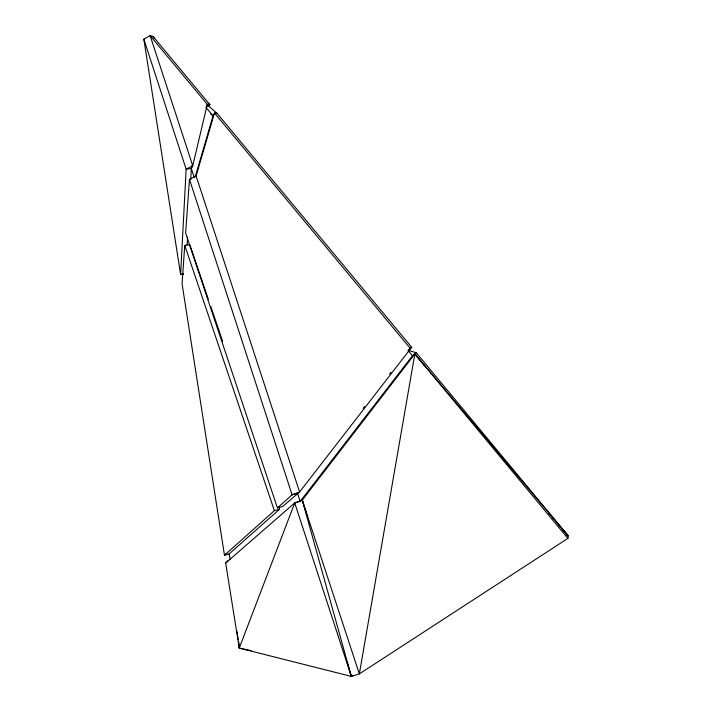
<?xml version="1.0" encoding="UTF-8"?>
<svg xmlns="http://www.w3.org/2000/svg" width="712" height="712" viewBox="0 0 712 712"><rect width="100%" height="100%" fill="white"/><g stroke="black" fill="none" stroke-linecap="round" stroke-linejoin="round"><path stroke-width="1.07" d="M187.131 244.901L187.559 237.149M190.736 179.611L191.35 168.548L192.115 165.317M189.801 244.652L184.764 245.426L182.05 283.723L224.467 555.253L229.202 553.856L279.638 509.178L278.917 507.077M217.124 113.422L214.49 113.003L196.103 175.98L189.454 179.353L185.636 233.118L277.44 507.923L282.717 506.446L299.61 491.965L411.687 347.26L217.124 113.422L208.02 105.554M567.9 538.388L568.158 535.816L416.182 352.663L407.985 350.366L412.426 355.786L300.17 501.417L294.732 502.939L225.686 563.058L239.25 648.098L351.319 676.4L359.346 673.899L567.9 538.388L414.865 353.909L416.182 352.663L412.426 355.786L414.865 353.909L568.158 535.816L566.209 534.748M414.865 353.909L359.346 673.899L302.271 500.091L414.865 353.909L424.637 365.977M195.293 176.576L213.03 115.922L214.49 113.003L410.343 348.471L408.733 349.743L411.687 347.26M306.917 514.954L302.271 500.091L294.732 502.939L239.25 648.098L251.176 650.652M206.346 106.328L207.299 104.353L150.116 35.6L143.842 39.151L180.608 274.485L183.571 273.995M194.34 177.689L191.35 168.548L192.756 165.78L207.299 104.353L209.978 104.824L205.866 107.307L213.03 115.922L210.547 113.769M363.227 408.261L364.58 406.499M389.642 374.058L390.995 372.305M225.686 563.058L228.089 560.558M225.677 554.025L224.467 555.253L274.378 510.655L279.638 509.178M277.44 507.923L292.098 494.822L299.61 491.965L196.103 175.98M352.983 675.323L351.319 676.4L294.732 502.939M183.358 273.835L180.608 274.485L186.144 169.171L143.842 39.151M191.35 168.548L186.144 169.171L192.756 165.78L150.116 35.6L153.151 36.526L209.978 104.824L208.331 103.338M558.466 525.153L560.709 527.619M562.195 529.256L568.158 535.816L555.787 521.513M548.516 513.103L549.967 514.785M552.147 517.312L553.607 518.995M153.151 36.526L154.192 38.43M190.157 245.702L208.34 299.236M210.832 306.587L222.598 341.226M184.764 245.426L274.378 510.655M189.454 179.353L292.098 494.822L297.527 493.327L300.17 501.417L302.271 500.091L351.319 676.4L347.26 662.525M229.202 553.856L230.11 559.703M237.158 631.686L237.434 633.876M237.719 636.065L238.137 639.349M238.413 641.539L239.25 648.098L238.582 641.539"/></g></svg>
